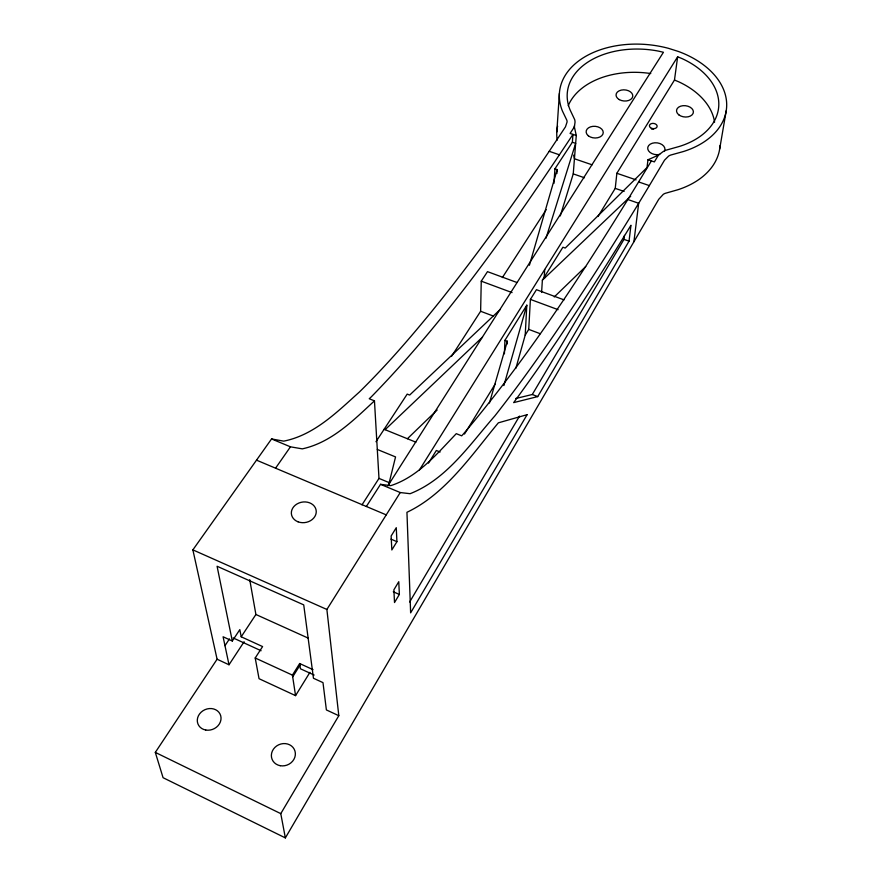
<?xml version="1.0" encoding="UTF-8"?>
<svg xmlns="http://www.w3.org/2000/svg" width="882" height="882" viewBox="0 0 882 882"><rect width="100%" height="100%" fill="white"/><g stroke="black" fill="none" stroke-linecap="round" stroke-linejoin="round"><path stroke-width="1.32" d="M451.496 356.394L480.624 311.269L481.252 281.171L487.492 271.645L516.907 282.483M504.405 353.847L504.934 340.331L526.808 305.183L525.209 335.127L515.893 368.202M507.238 343.947L507.348 341.246L504.934 340.331M525.209 335.127L528.726 329.383L530.402 299.406L536.454 289.693L564.039 299.869M541.592 292.482L542.375 280.178L562.892 247.225L565.219 248.062L647.002 167.558L647.983 159.752L658.402 155.188L662.933 151.737A22.359 15.38 7.1 0 1 665.932 150.216L679.504 146.401A76.028 50.594 5.6 0 0 718.797 105.057A76.028 50.594 5.6 0 0 682.029 58.587L677.652 56.779L419.358 470.084M544.712 269.495L544.216 277.224L545.131 277.554M560.268 215.936L573.245 173.886L576.277 135.519L574.38 126.92L575.031 122.245A21.752 14.774 3.2 0 0 574.7 119.654L570.081 109.897A76.028 50.594 5.6 0 1 658.656 51.156L663.44 52.27L387.837 485.883M556.818 131.925L559.386 93.481M553.951 183.39L554.932 168.804L572.363 142.234L572.958 134.406C512.012 226.376 448.541 317.641 371.3 396.845L369.238 398.752L374.464 400.847L378.984 478.397L362.006 504.835M556.895 173.556L557.17 169.576L554.932 168.804M574.237 128.452L574.447 125.718M597.985 216.498L615.239 188.373L616.86 173.28L674.476 80.041L677.652 56.779M515.65 398.532L532.298 394.497L623.971 239.375L624.445 235.395M629.042 241.161L630.961 225.263C593.983 285.746 555.572 345.424 513.655 402.622L537.711 396.602L629.042 241.161L623.971 239.375M633.915 241.734L638.678 203.279L627.951 199.553M719.657 149.069L726.228 110.746M388.675 484.78L395.555 456.931L377.298 449.445M503.876 385.555L526.808 305.183M489.433 402.997L507.348 341.246M529.398 265.273L557.17 169.576M545.98 238.261L575.659 143.347L572.363 142.234M366.361 506.488L380.528 484.328L400.241 492.542L410.108 493.7C446.766 479.268 469.852 444.396 494.934 415.808C520.854 382.865 544.999 348.577 568.35 313.772C596.519 271.535 623.607 228.559 649.714 185.011L664.499 160.204L668.622 156.07A14.233 9.79 7.1 0 1 670.541 155.1L683.418 151.528A83.911 55.853 5.6 0 0 726.647 102.985A83.911 55.853 5.6 0 0 678.467 51.487L668.446 48.323A83.911 55.853 5.6 0 0 584.832 56.845A83.911 55.853 5.6 0 0 562.462 111.099L566.872 120.305A13.847 9.404 3.2 0 1 567.082 121.959L565.472 126.843L549.585 150.734C515.606 201.25 479.995 250.675 442.224 298.425C416.194 330.993 389.127 362.822 359.349 392.049C337.067 412.037 314.179 435.091 283.717 441.143L271.557 438.949L192.871 549.872L217.093 659.229L155.309 752.401L163.071 777.703L285.36 837.9L658.711 199.332L663.297 194.327A13.88 9.768 7.4 0 1 665.16 193.356L677.74 189.784A81.916 55.787 5.8 0 0 720.054 145.574M409.656 601.998L519.531 416.095M285.36 837.9L280.774 813.634L338.809 715.699L326.88 609.462L400.241 492.542M399.359 594.435L394.519 602.538L393.868 589.837L398.774 581.701L399.359 594.435L393.273 591.789M658.402 155.188L654.367 161.902L647.983 159.752M380.528 484.328L390.759 485.651C418.035 476.809 437.086 453.69 456.281 433.668L461.683 435.829L463.568 433.801C535.021 349.316 594.159 255.361 651.39 160.899M396.922 541.669L391.84 549.949L391.134 536.013L396.272 527.69L396.922 541.669L390.947 539.123M464.516 434.043L495.199 384.034M217.093 659.229L229.011 664.763L223.091 636.771L232.297 641.005L239.816 629.638L241.205 636.793L262.593 646.572L255.207 657.994L259.043 678.699L295.558 695.633L309.946 672.316M292.692 676.869L299.924 665.282M428.487 463.116L436.347 450.482L440.118 452.014M295.558 695.633L292.427 675.127L299.671 663.529L313.033 669.647M502.354 277.598L546.201 209.662M229.011 664.763L244.105 641.743M375.975 441.717L407.197 394.1L409.656 395.07L500.072 309.626M241.205 636.793L255.901 614.489L249.727 579.661M574.38 126.92L570.081 133.425L576.277 135.519M224.976 645.679L229.463 638.921M275.559 468.188L290.454 446.821L302.294 448.861C331.434 442.555 353.318 420.383 374.464 400.847M407.407 438.718L437.152 410.009M554.249 296.947L585.736 266.54M385.103 429.688L482.509 337.089M542.375 280.178L630.674 196.245M592.109 164.813L574.436 158.771L573.642 155.089M616.86 173.28L636.087 179.862M549.199 151.307L559.497 154.835M638.711 181.957L649.35 185.606M573.245 173.886L584.49 177.767M615.239 188.373L624.114 191.438M481.252 281.171L512.067 292.603M530.402 299.406L558.108 309.681M480.624 311.269L493.192 315.999M528.726 329.383L540.247 333.716M532.298 394.497L537.711 396.602M384.122 429.291L415.885 442.18M378.984 478.397L389.701 482.851M674.476 80.041L678.798 81.839A74.937 50.572 5.7 0 1 714.585 122.19M271.557 438.949L290.454 446.821M256.508 460.15L386.228 514.868M192.871 549.872L326.88 609.462M255.901 614.489L308.226 638.127M233.168 637.951L261.094 650.74M314.135 675.05L300.42 668.765L299.671 663.529M255.207 657.994L292.427 675.127M338.809 715.699L326.384 709.933L322.988 682.624L313.463 678.258L303.728 604.876L217.082 566.255L232.297 641.005M155.309 752.401L280.774 813.634M557.203 140.139A81.916 55.787 5.8 0 1 557.611 126.159M568.24 105.664A74.937 50.572 5.7 0 1 650.773 73.548M659.67 154.416A8.666 5.931 6.4 0 1 647.774 149.036A8.666 5.931 6.4 0 1 657.41 142.895A8.666 5.931 6.4 0 1 664.333 151.45M651.589 129.114A3.87 2.624 6.1 0 1 653.584 129.246M527.083 414.694L410.637 612.858L406.944 512.299C445.697 493.898 471.605 454.991 498.363 422.831L527.083 414.694M588.349 135.806A8.566 5.843 4.5 0 0 602.836 134.273A8.566 5.843 4.5 0 0 592.88 126.346A8.566 5.843 4.5 0 0 588.349 135.806M619.285 99.6A8.39 5.579 5.1 0 0 632.714 96.612A8.39 5.579 5.1 0 0 621.27 90.096A8.39 5.579 5.1 0 0 619.285 99.6M678.864 114.869A8.489 5.656 6.8 0 0 693.076 113.458A8.489 5.656 6.8 0 0 682.944 105.697A8.489 5.656 6.8 0 0 678.864 114.869M650.519 127.703A3.881 2.624 6.1 0 0 657.013 126.931A3.881 2.624 6.1 0 0 652.305 123.414A3.881 2.624 6.1 0 0 650.519 127.703M298.083 521.824A12.513 10.33 -9.4 0 0 316.241 511.174A12.513 10.33 -9.4 0 0 297.058 503.931A12.513 10.33 -9.4 0 0 298.083 521.824M205.726 730.02A12.116 10.562 -24.2 0 0 220.732 715.842A12.116 10.562 -24.2 0 0 201.041 712.27A12.116 10.562 -24.2 0 0 205.726 730.02M280.233 765.697A12.172 10.981 -22.7 0 0 294.974 751.089A12.172 10.981 -22.7 0 0 274.908 747.407A12.172 10.981 -22.7 0 0 280.233 765.697"/></g></svg>
